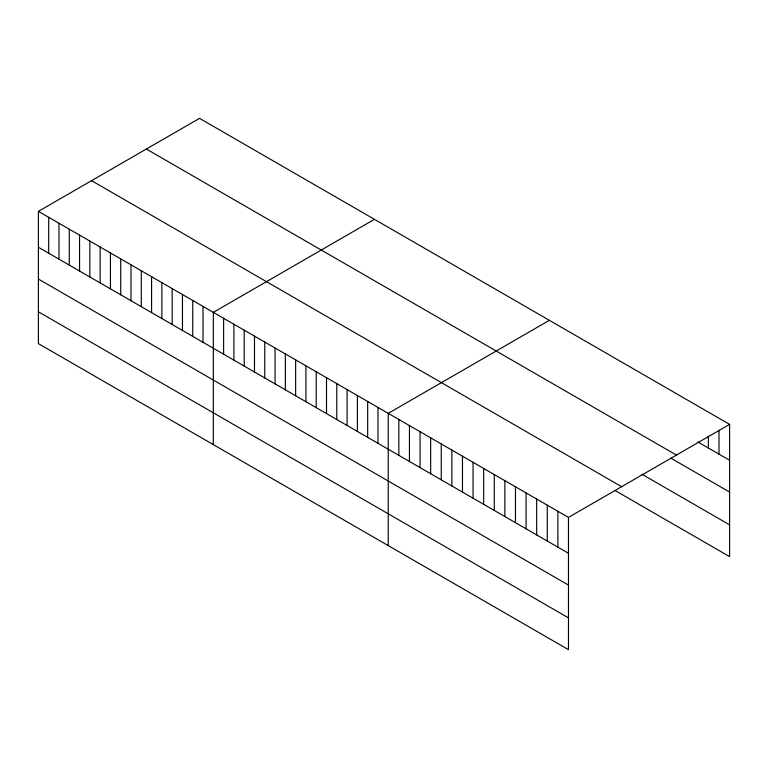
<?xml version="1.0" encoding="UTF-8"?>
<svg xmlns="http://www.w3.org/2000/svg" width="768" height="768" viewBox="0 0 768 768"><rect width="100%" height="100%" fill="white"/><g stroke="black" fill="none" stroke-linecap="round" stroke-linejoin="round"><path stroke-width="1.15" d="M38.4 211.363L568.474 517.402L568.474 649.661L38.4 343.622L38.4 211.363L199.526 118.339L729.6 424.378L729.6 556.637L614.909 490.416M374.448 219.331L213.322 312.355L213.322 444.614M549.379 320.323L388.253 413.347L388.253 545.606M568.474 517.402L729.6 424.378M697.795 441.898L729.6 460.262M146.352 149.04L676.426 455.078M670.81 458.122L729.6 492.067M641.894 474.192L729.6 524.832M91.574 180.672L621.648 486.701M38.4 247.258L568.474 553.286M38.4 279.053L568.474 585.091M38.4 311.818L568.474 617.856M719.002 430.214L719.002 454.147M708.394 436.061L708.394 448.022M557.875 511.277L557.875 547.171M547.267 505.162L547.267 541.046M536.669 499.037L536.669 534.931M526.07 492.922L526.07 528.806M515.462 486.797L515.462 522.682M504.864 480.682L504.864 516.566M494.266 474.557L494.266 510.442M483.658 468.432L483.658 504.326M473.059 462.317L473.059 498.202M462.461 456.192L462.461 492.086M451.853 450.077L451.853 485.962M441.254 443.952L441.254 479.837M430.656 437.837L430.656 473.722M420.058 431.712L420.058 467.597M409.45 425.587L409.45 461.482M398.851 419.472L398.851 455.357M377.962 407.405L377.962 443.299M367.67 401.472L367.67 437.357M357.379 395.53L357.379 431.414M347.088 389.587L347.088 425.472M336.797 383.645L336.797 419.53M326.515 377.702L326.515 413.597M316.224 371.77L316.224 407.654M305.933 365.827L305.933 401.712M295.642 359.885L295.642 395.77M285.35 353.942L285.35 389.827M275.059 348L275.059 383.885M264.768 342.058L264.768 377.952M254.486 336.125L254.486 372.01M244.195 330.182L244.195 366.067M233.904 324.24L233.904 360.125M223.613 318.298L223.613 354.182M203.03 306.413L203.03 342.307M192.749 300.48L192.749 336.365M182.458 294.538L182.458 330.422M172.166 288.595L172.166 324.48M161.875 282.653L161.875 318.538M151.584 276.71L151.584 312.605M141.293 270.778L141.293 306.662M131.011 264.835L131.011 300.72M120.72 258.893L120.72 294.778M110.429 252.95L110.429 288.835M100.138 247.008L100.138 282.902M89.846 241.066L89.846 276.96M79.555 235.133L79.555 271.018M69.274 229.19L69.274 265.075M58.982 223.248L58.982 259.133M48.691 217.306L48.691 253.19"/></g></svg>
